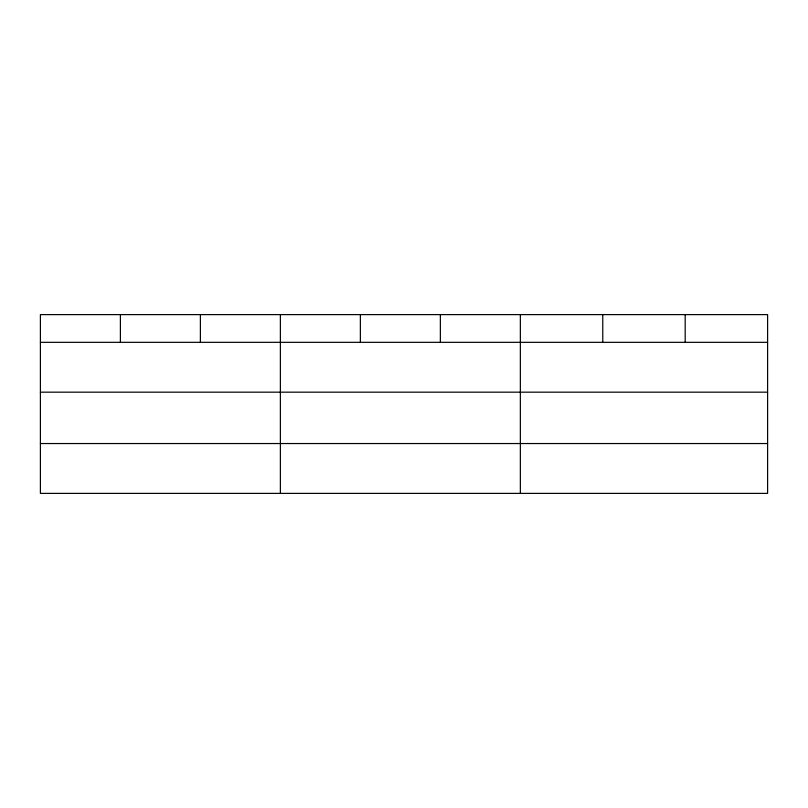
<?xml version="1.0" encoding="UTF-8"?>
<svg xmlns="http://www.w3.org/2000/svg" width="808" height="808" viewBox="0 0 808 808"><rect width="100%" height="100%" fill="white"/><g stroke="black" fill="none" stroke-linecap="round" stroke-linejoin="round"><path stroke-width="1.21" d="M767.6 392.173L767.6 314.615L40.4 314.615L40.4 493.385L767.6 493.385L767.6 392.173L40.4 392.173M40.4 342.329L767.6 342.329M40.4 443.541L767.6 443.541M685.184 314.615L685.184 342.329M602.768 314.615L602.768 342.329M520.352 314.615L520.352 493.385M440.36 314.615L440.36 342.329M360.368 314.615L360.368 342.329M280.376 314.615L280.376 493.385M200.384 314.615L200.384 342.329M120.392 314.615L120.392 342.329"/></g></svg>
